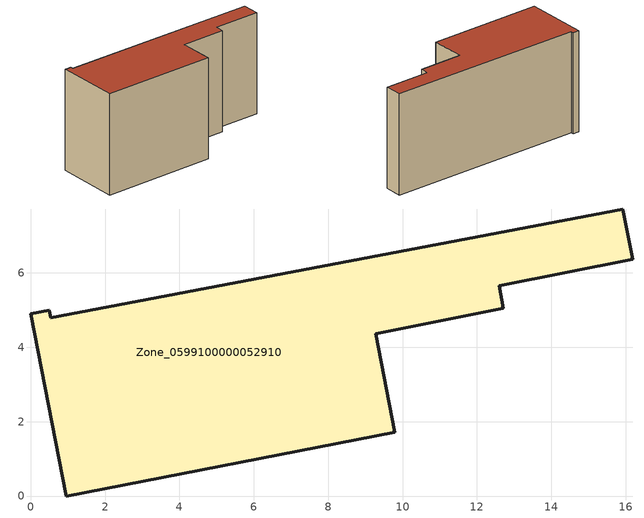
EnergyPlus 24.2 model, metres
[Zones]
Zone_0599100000052910
 floor ground (C_G): 0.54,4.79 15.92,7.72 16.19,6.37 12.6,5.66 12.71,5.05 9.28,4.37 9.79,1.72 0.96,0 0,4.9 0.5,4.99 z0
 wall outside (C_F): 0.96,0 9.79,1.72 9.28,4.37 12.71,5.05 12.6,5.66 16.19,6.37 15.92,7.72 0.54,4.79 0.5,4.99 0,4.9 0.96,0 z0:8.01
 roof outside (C_R): 15.92,7.72 0.54,4.79 0.5,4.99 0,4.9 0.96,0 9.79,1.72 9.28,4.37 12.71,5.05 12.6,5.66 16.19,6.37 z8.01
[BUILDING]
Pand.0599100000052910: North Axis=0; Terrain=City; Loads Convergence Tolerance Value=0.04; Temperature Convergence Tolerance Value=0.4; Solar Distribution=FullExterior; Maximum Number of Warmup Days=25; Minimum Number of Warmup Days=1
[Site:Location]
Rotterdam.The.Hague.AP_ZH_NLD Design_Conditions: Latitude=51.96; Longitude=4.45; Time Zone=1; Elevation=-4.5
[SITE:GROUNDTEMPERATURE:BUILDINGSURFACE]
18, 18, 18, 18, 18, 18, 18, 18, 18, 18, 18, 18
[MATERIAL] Thermal Absorptance=0.9; Solar Absorptance=0.7; Visible Absorptance=0.7
Name | Roughness | Thickness | Conductivity | Density | Specific Heat
G.TI.1946 | MediumSmooth | 0.15 | 1 | 540 | 1210
F.TI.1946 | Rough | 0.3 | 0.857143 | 1920 | 840
R.TI.1946 | MediumRough | 0.2 | 0.1 | 1500 | 1000
[CONSTRUCTION]
C_G: G.TI.1946
C_F: F.TI.1946
C_R: R.TI.1946
[ZONE]
Zone_0599100000052910: Type=1; Multiplier=1; Ceiling Height=Autocalculate; Volume=Autocalculate; Floor Area=autocalculate; Part of Total Floor Area=Yes
[ZONEINFILTRATION:DESIGNFLOWRATE]
Infil_Zone_0599100000052910: Zone or ZoneList or Space or SpaceList=Zone_0599100000052910; Schedule=AlwaysOn; Design Flow Rate Calculation Method=Flow/Area; Flow Rate per Floor Area=0.003; Constant Term Coefficient=1; Temperature Term Coefficient=0; Velocity Term Coefficient=0; Velocity Squared Term Coefficient=0
[HVACTEMPLATE:ZONE:IDEALLOADSAIRSYSTEM]
Zone_0599100000052910: Maximum Heating Supply Air Temperature=50; Minimum Cooling Supply Air Temperature=13; Maximum Heating Supply Air Humidity Ratio=0.0156; Minimum Cooling Supply Air Humidity Ratio=0.0077; Heating Limit=NoLimit; Cooling Limit=NoLimit; Dehumidification Control Type=ConstantSensibleHeatRatio; Cooling Sensible Heat Ratio=0.7; Dehumidification Setpoint=60; Humidification Control Type=None; Humidification Setpoint=30; Outdoor Air Method=None; Outdoor Air Flow Rate per Person=0.00944; Outdoor Air Flow Rate per Zone Floor Area=0; Outdoor Air Flow Rate per Zone=0; Demand Controlled Ventilation Type=None; Outdoor Air Economizer Type=NoEconomizer; Heat Recovery Type=None; Sensible Heat Recovery Effectiveness=0.7; Latent Heat Recovery Effectiveness=0.65
[ZONECONTROL:THERMOSTAT]
ThermostatControl_Zone_0599100000052910: Zone or ZoneList=Zone_0599100000052910; Control Type Schedule=DualSetpointControlType; Control 1=Thermostat_Zone_0599100000052910; Temperature Difference Between Cutout And Setpoint=0
[THERMOSTATSETPOINT:DUALSETPOINT]
Thermostat_Zone_0599100000052910: Heating Setpoint Temperature Schedule=HeatingSetpoint_Zone_0599100000052910; Cooling Setpoint Temperature Schedule=CoolingSetpoint_Zone_0599100000052910
[SCHEDULE:COMPACT]
HeatingSetpoint_Zone_0599100000052910: Through: 12/31, For: AllDays, Until: 24:00, 21
CoolingSetpoint_Zone_0599100000052910: Through: 12/31, For: AllDays, Until: 24:00, 24
DualSetpointControlType: Through: 12/31, For: AllDays, Until: 24:00, 4
AlwaysOn: Through: 12/31, For: AllDays, Until: 24:00, 1
